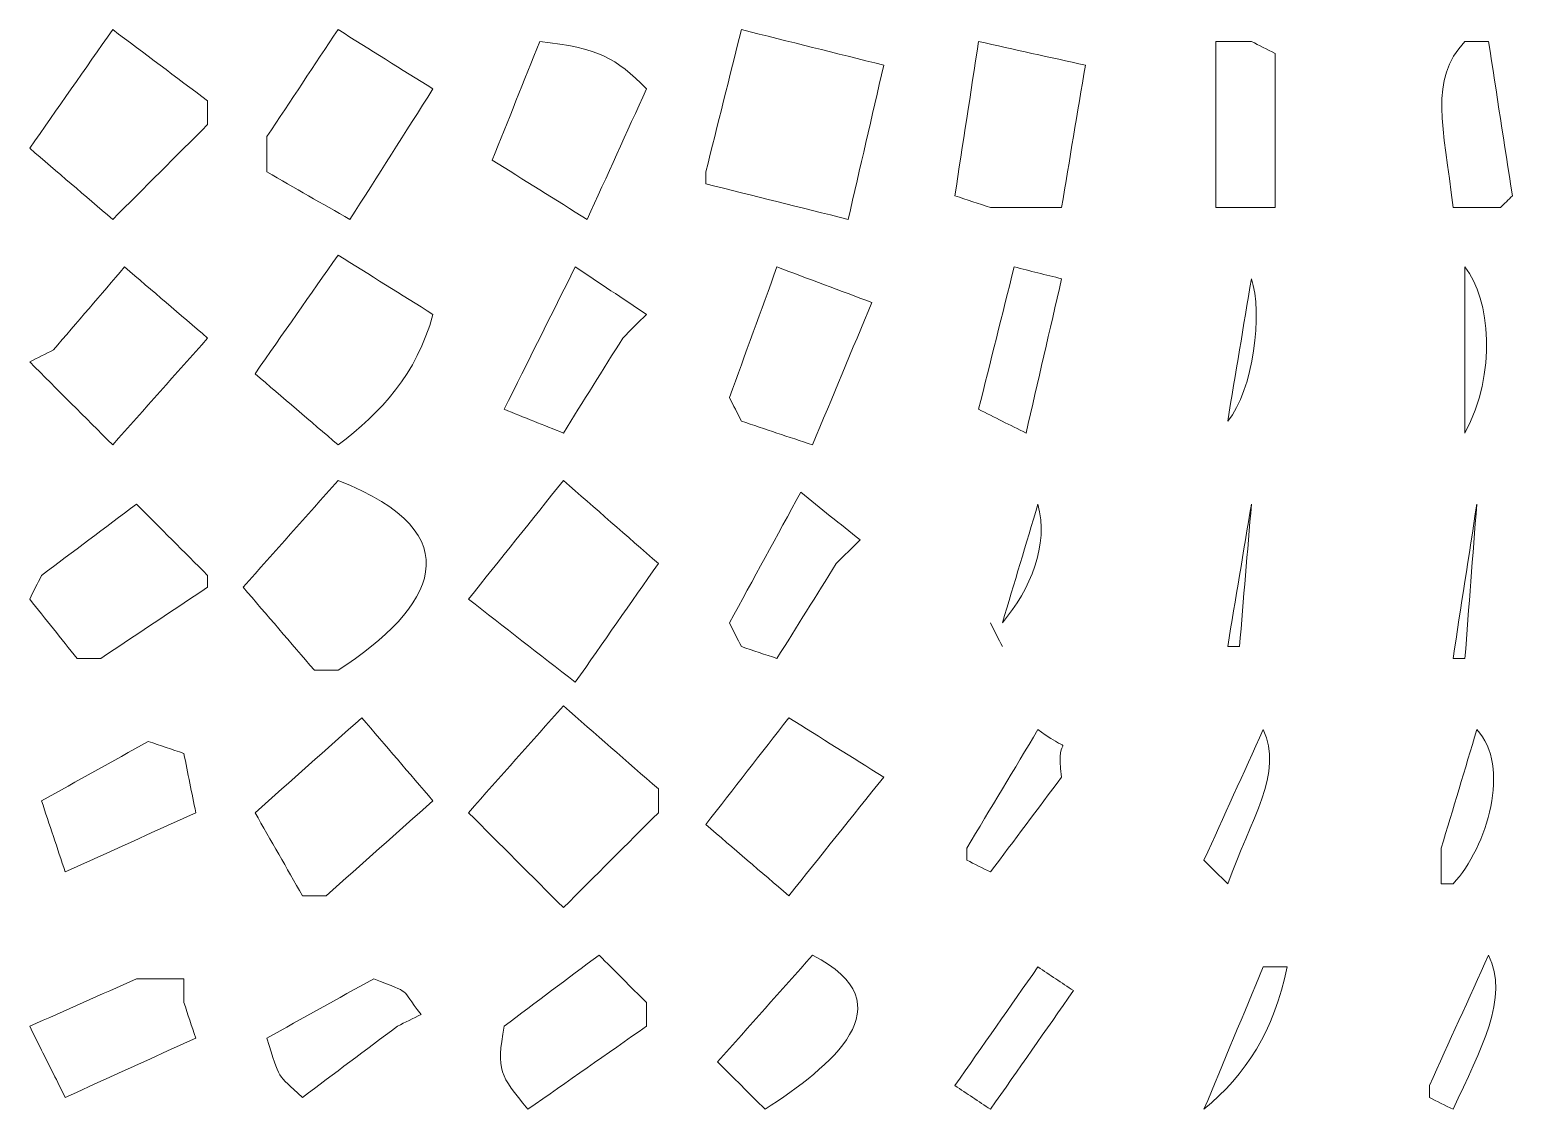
# Model space of a CAD drawing. Extents: x 69 to 542, y -750 to -43.
# Drawn here: x 183.9 to 308.9, y -572.3 to -481.3 of the extents above; entities that cross this region are included whole.
import ezdxf

# ---------------------------------------------------------------- set-up
doc = ezdxf.new("R2010")
doc.units = 0
doc.header["$MEASUREMENT"] = 0
doc.layers.add('Layer 1', color=7, linetype='Continuous', lineweight=0)

msp = doc.modelspace()

# ---------------------------------------------------------------- linework, layer by layer
at = {"layer": 'Layer 1', "color": 240, "lineweight": 18, "true_color": 0xed1c24}
for points, knots in [([(190.94, -481.33), (193.6, -483.33), (196.27, -485.33), (198.94, -487.33), (198.94, -488), (198.94, -488.67), (198.94, -489.33), (196.27, -492), (193.6, -494.67), (190.94, -497.33), (188.6, -495.33), (186.27, -493.33), (183.94, -491.33), (186.27, -488), (188.6, -484.67), (190.94, -481.33)], [0, 0, 0, 0, 1, 1, 1, 2, 2, 2, 3, 3, 3, 4, 4, 4, 5, 5, 5, 5]), ([(190.94, -481.33), (193.6, -483.33), (196.27, -485.33), (198.94, -487.33), (198.94, -488), (198.94, -488.67), (198.94, -489.33), (196.27, -492), (193.6, -494.67), (190.94, -497.33), (188.6, -495.33), (186.27, -493.33), (183.94, -491.33), (186.27, -488), (188.6, -484.67), (190.94, -481.33)], [0, 0, 0, 0, 1, 1, 1, 2, 2, 2, 3, 3, 3, 4, 4, 4, 5, 5, 5, 5]), ([(190.94, -481.33), (193.6, -483.33), (196.27, -485.33), (198.94, -487.33), (198.94, -488), (198.94, -488.67), (198.94, -489.33), (196.27, -492), (193.6, -494.67), (190.94, -497.33), (188.6, -495.33), (186.27, -493.33), (183.94, -491.33), (186.27, -488), (188.6, -484.67), (190.94, -481.33)], [0, 0, 0, 0, 1, 1, 1, 2, 2, 2, 3, 3, 3, 4, 4, 4, 5, 5, 5, 5]), ([(209.94, -481.33), (212.6, -483), (215.27, -484.67), (217.94, -486.33), (215.6, -490), (213.27, -493.67), (210.94, -497.33), (208.6, -496), (206.27, -494.67), (203.94, -493.33), (203.94, -492.33), (203.94, -491.33), (203.94, -490.33), (205.94, -487.33), (207.94, -484.33), (209.94, -481.33)], [0, 0, 0, 0, 1, 1, 1, 2, 2, 2, 3, 3, 3, 4, 4, 4, 5, 5, 5, 5]), ([(209.94, -481.33), (212.6, -483), (215.27, -484.67), (217.94, -486.33), (215.6, -490), (213.27, -493.67), (210.94, -497.33), (208.6, -496), (206.27, -494.67), (203.94, -493.33), (203.94, -492.33), (203.94, -491.33), (203.94, -490.33), (205.94, -487.33), (207.94, -484.33), (209.94, -481.33)], [0, 0, 0, 0, 1, 1, 1, 2, 2, 2, 3, 3, 3, 4, 4, 4, 5, 5, 5, 5]), ([(209.94, -481.33), (212.6, -483), (215.27, -484.67), (217.94, -486.33), (215.6, -490), (213.27, -493.67), (210.94, -497.33), (208.6, -496), (206.27, -494.67), (203.94, -493.33), (203.94, -492.33), (203.94, -491.33), (203.94, -490.33), (205.94, -487.33), (207.94, -484.33), (209.94, -481.33)], [0, 0, 0, 0, 1, 1, 1, 2, 2, 2, 3, 3, 3, 4, 4, 4, 5, 5, 5, 5]), ([(226.94, -482.33), (231.9, -482.89), (233.35, -483.69), (235.94, -486.33), (234.27, -490), (232.6, -493.67), (230.94, -497.33), (228.27, -495.67), (225.6, -494), (222.94, -492.33), (224.27, -489), (225.6, -485.67), (226.94, -482.33)], [0, 0, 0, 0, 1, 1, 1, 2, 2, 2, 3, 3, 3, 4, 4, 4, 4]), ([(226.94, -482.33), (231.9, -482.89), (233.35, -483.69), (235.94, -486.33), (234.27, -490), (232.6, -493.67), (230.94, -497.33), (228.27, -495.67), (225.6, -494), (222.94, -492.33), (224.27, -489), (225.6, -485.67), (226.94, -482.33)], [0, 0, 0, 0, 1, 1, 1, 2, 2, 2, 3, 3, 3, 4, 4, 4, 4]), ([(226.94, -482.33), (231.9, -482.89), (233.35, -483.69), (235.94, -486.33), (234.27, -490), (232.6, -493.67), (230.94, -497.33), (228.27, -495.67), (225.6, -494), (222.94, -492.33), (224.27, -489), (225.6, -485.67), (226.94, -482.33)], [0, 0, 0, 0, 1, 1, 1, 2, 2, 2, 3, 3, 3, 4, 4, 4, 4]), ([(243.94, -481.33), (247.94, -482.33), (251.94, -483.33), (255.94, -484.33), (254.94, -488.67), (253.94, -493), (252.94, -497.33), (248.94, -496.33), (244.94, -495.33), (240.94, -494.33), (240.94, -494), (240.94, -493.67), (240.94, -493.33), (241.94, -489.33), (242.94, -485.33), (243.94, -481.33)], [0, 0, 0, 0, 1, 1, 1, 2, 2, 2, 3, 3, 3, 4, 4, 4, 5, 5, 5, 5]), ([(243.94, -481.33), (247.94, -482.33), (251.94, -483.33), (255.94, -484.33), (254.94, -488.67), (253.94, -493), (252.94, -497.33), (248.94, -496.33), (244.94, -495.33), (240.94, -494.33), (240.94, -494), (240.94, -493.67), (240.94, -493.33), (241.94, -489.33), (242.94, -485.33), (243.94, -481.33)], [0, 0, 0, 0, 1, 1, 1, 2, 2, 2, 3, 3, 3, 4, 4, 4, 5, 5, 5, 5]), ([(243.94, -481.33), (247.94, -482.33), (251.94, -483.33), (255.94, -484.33), (254.94, -488.67), (253.94, -493), (252.94, -497.33), (248.94, -496.33), (244.94, -495.33), (240.94, -494.33), (240.94, -494), (240.94, -493.67), (240.94, -493.33), (241.94, -489.33), (242.94, -485.33), (243.94, -481.33)], [0, 0, 0, 0, 1, 1, 1, 2, 2, 2, 3, 3, 3, 4, 4, 4, 5, 5, 5, 5]), ([(263.94, -482.33), (266.94, -483), (269.94, -483.67), (272.94, -484.33), (272.27, -488.33), (271.6, -492.33), (270.94, -496.33), (268.94, -496.33), (266.94, -496.33), (264.94, -496.33), (263.94, -496), (262.94, -495.67), (261.94, -495.33), (262.6, -491), (263.27, -486.67), (263.94, -482.33)], [0, 0, 0, 0, 1, 1, 1, 2, 2, 2, 3, 3, 3, 4, 4, 4, 5, 5, 5, 5]), ([(263.94, -482.33), (266.94, -483), (269.94, -483.67), (272.94, -484.33), (272.27, -488.33), (271.6, -492.33), (270.94, -496.33), (268.94, -496.33), (266.94, -496.33), (264.94, -496.33), (263.94, -496), (262.94, -495.67), (261.94, -495.33), (262.6, -491), (263.27, -486.67), (263.94, -482.33)], [0, 0, 0, 0, 1, 1, 1, 2, 2, 2, 3, 3, 3, 4, 4, 4, 5, 5, 5, 5]), ([(263.94, -482.33), (266.94, -483), (269.94, -483.67), (272.94, -484.33), (272.27, -488.33), (271.6, -492.33), (270.94, -496.33), (268.94, -496.33), (266.94, -496.33), (264.94, -496.33), (263.94, -496), (262.94, -495.67), (261.94, -495.33), (262.6, -491), (263.27, -486.67), (263.94, -482.33)], [0, 0, 0, 0, 1, 1, 1, 2, 2, 2, 3, 3, 3, 4, 4, 4, 5, 5, 5, 5]), ([(288.94, -496.33), (287.27, -496.33), (285.6, -496.33), (283.94, -496.33), (283.94, -491.67), (283.94, -487), (283.94, -482.33), (284.94, -482.33), (285.94, -482.33), (286.94, -482.33), (287.6, -482.67), (288.27, -483), (288.94, -483.33), (288.94, -487.67), (288.94, -492), (288.94, -496.33)], [0, 0, 0, 0, 1, 1, 1, 2, 2, 2, 3, 3, 3, 4, 4, 4, 5, 5, 5, 5]), ([(288.94, -496.33), (287.27, -496.33), (285.6, -496.33), (283.94, -496.33), (283.94, -491.67), (283.94, -487), (283.94, -482.33), (284.94, -482.33), (285.94, -482.33), (286.94, -482.33), (287.6, -482.67), (288.27, -483), (288.94, -483.33), (288.94, -487.67), (288.94, -492), (288.94, -496.33)], [0, 0, 0, 0, 1, 1, 1, 2, 2, 2, 3, 3, 3, 4, 4, 4, 5, 5, 5, 5]), ([(288.94, -496.33), (287.27, -496.33), (285.6, -496.33), (283.94, -496.33), (283.94, -491.67), (283.94, -487), (283.94, -482.33), (284.94, -482.33), (285.94, -482.33), (286.94, -482.33), (287.6, -482.67), (288.27, -483), (288.94, -483.33), (288.94, -487.67), (288.94, -492), (288.94, -496.33)], [0, 0, 0, 0, 1, 1, 1, 2, 2, 2, 3, 3, 3, 4, 4, 4, 5, 5, 5, 5]), ([(304.94, -482.33), (305.6, -482.33), (306.27, -482.33), (306.94, -482.33), (307.6, -486.67), (308.27, -491), (308.94, -495.33), (308.6, -495.67), (308.27, -496), (307.94, -496.33), (306.6, -496.33), (305.27, -496.33), (303.94, -496.33), (303.14, -489.4), (301.88, -485.57), (304.94, -482.33)], [0, 0, 0, 0, 1, 1, 1, 2, 2, 2, 3, 3, 3, 4, 4, 4, 5, 5, 5, 5]), ([(304.94, -482.33), (305.6, -482.33), (306.27, -482.33), (306.94, -482.33), (307.6, -486.67), (308.27, -491), (308.94, -495.33), (308.6, -495.67), (308.27, -496), (307.94, -496.33), (306.6, -496.33), (305.27, -496.33), (303.94, -496.33), (303.14, -489.4), (301.88, -485.57), (304.94, -482.33)], [0, 0, 0, 0, 1, 1, 1, 2, 2, 2, 3, 3, 3, 4, 4, 4, 5, 5, 5, 5]), ([(304.94, -482.33), (305.6, -482.33), (306.27, -482.33), (306.94, -482.33), (307.6, -486.67), (308.27, -491), (308.94, -495.33), (308.6, -495.67), (308.27, -496), (307.94, -496.33), (306.6, -496.33), (305.27, -496.33), (303.94, -496.33), (303.14, -489.4), (301.88, -485.57), (304.94, -482.33)], [0, 0, 0, 0, 1, 1, 1, 2, 2, 2, 3, 3, 3, 4, 4, 4, 5, 5, 5, 5]), ([(209.94, -500.33), (212.6, -502), (215.27, -503.67), (217.94, -505.33), (216.56, -510.4), (213.56, -513.58), (209.94, -516.33), (207.6, -514.33), (205.27, -512.33), (202.94, -510.33), (205.27, -507), (207.6, -503.67), (209.94, -500.33)], [0, 0, 0, 0, 1, 1, 1, 2, 2, 2, 3, 3, 3, 4, 4, 4, 4]), ([(209.94, -500.33), (212.6, -502), (215.27, -503.67), (217.94, -505.33), (216.56, -510.4), (213.56, -513.58), (209.94, -516.33), (207.6, -514.33), (205.27, -512.33), (202.94, -510.33), (205.27, -507), (207.6, -503.67), (209.94, -500.33)], [0, 0, 0, 0, 1, 1, 1, 2, 2, 2, 3, 3, 3, 4, 4, 4, 4]), ([(209.94, -500.33), (212.6, -502), (215.27, -503.67), (217.94, -505.33), (216.56, -510.4), (213.56, -513.58), (209.94, -516.33), (207.6, -514.33), (205.27, -512.33), (202.94, -510.33), (205.27, -507), (207.6, -503.67), (209.94, -500.33)], [0, 0, 0, 0, 1, 1, 1, 2, 2, 2, 3, 3, 3, 4, 4, 4, 4]), ([(191.94, -501.33), (194.27, -503.33), (196.6, -505.33), (198.94, -507.33), (196.27, -510.33), (193.6, -513.33), (190.94, -516.33), (188.6, -514), (186.27, -511.67), (183.94, -509.33), (184.6, -509), (185.27, -508.67), (185.94, -508.33), (187.94, -506), (189.94, -503.67), (191.94, -501.33)], [0, 0, 0, 0, 1, 1, 1, 2, 2, 2, 3, 3, 3, 4, 4, 4, 5, 5, 5, 5]), ([(191.94, -501.33), (194.27, -503.33), (196.6, -505.33), (198.94, -507.33), (196.27, -510.33), (193.6, -513.33), (190.94, -516.33), (188.6, -514), (186.27, -511.67), (183.94, -509.33), (184.6, -509), (185.27, -508.67), (185.94, -508.33), (187.94, -506), (189.94, -503.67), (191.94, -501.33)], [0, 0, 0, 0, 1, 1, 1, 2, 2, 2, 3, 3, 3, 4, 4, 4, 5, 5, 5, 5]), ([(191.94, -501.33), (194.27, -503.33), (196.6, -505.33), (198.94, -507.33), (196.27, -510.33), (193.6, -513.33), (190.94, -516.33), (188.6, -514), (186.27, -511.67), (183.94, -509.33), (184.6, -509), (185.27, -508.67), (185.94, -508.33), (187.94, -506), (189.94, -503.67), (191.94, -501.33)], [0, 0, 0, 0, 1, 1, 1, 2, 2, 2, 3, 3, 3, 4, 4, 4, 5, 5, 5, 5]), ([(229.94, -501.33), (231.94, -502.67), (233.94, -504), (235.94, -505.33), (235.27, -506), (234.6, -506.67), (233.94, -507.33), (232.27, -510), (230.6, -512.67), (228.94, -515.33), (227.27, -514.67), (225.6, -514), (223.94, -513.33), (225.94, -509.33), (227.94, -505.33), (229.94, -501.33)], [0, 0, 0, 0, 1, 1, 1, 2, 2, 2, 3, 3, 3, 4, 4, 4, 5, 5, 5, 5]), ([(229.94, -501.33), (231.94, -502.67), (233.94, -504), (235.94, -505.33), (235.27, -506), (234.6, -506.67), (233.94, -507.33), (232.27, -510), (230.6, -512.67), (228.94, -515.33), (227.27, -514.67), (225.6, -514), (223.94, -513.33), (225.94, -509.33), (227.94, -505.33), (229.94, -501.33)], [0, 0, 0, 0, 1, 1, 1, 2, 2, 2, 3, 3, 3, 4, 4, 4, 5, 5, 5, 5]), ([(229.94, -501.33), (231.94, -502.67), (233.94, -504), (235.94, -505.33), (235.27, -506), (234.6, -506.67), (233.94, -507.33), (232.27, -510), (230.6, -512.67), (228.94, -515.33), (227.27, -514.67), (225.6, -514), (223.94, -513.33), (225.94, -509.33), (227.94, -505.33), (229.94, -501.33)], [0, 0, 0, 0, 1, 1, 1, 2, 2, 2, 3, 3, 3, 4, 4, 4, 5, 5, 5, 5]), ([(246.94, -501.33), (249.6, -502.33), (252.27, -503.33), (254.94, -504.33), (253.27, -508.33), (251.6, -512.33), (249.94, -516.33), (247.94, -515.67), (245.94, -515), (243.94, -514.33), (243.6, -513.67), (243.27, -513), (242.94, -512.33), (244.27, -508.67), (245.6, -505), (246.94, -501.33)], [0, 0, 0, 0, 1, 1, 1, 2, 2, 2, 3, 3, 3, 4, 4, 4, 5, 5, 5, 5]), ([(246.94, -501.33), (249.6, -502.33), (252.27, -503.33), (254.94, -504.33), (253.27, -508.33), (251.6, -512.33), (249.94, -516.33), (247.94, -515.67), (245.94, -515), (243.94, -514.33), (243.6, -513.67), (243.27, -513), (242.94, -512.33), (244.27, -508.67), (245.6, -505), (246.94, -501.33)], [0, 0, 0, 0, 1, 1, 1, 2, 2, 2, 3, 3, 3, 4, 4, 4, 5, 5, 5, 5]), ([(246.94, -501.33), (249.6, -502.33), (252.27, -503.33), (254.94, -504.33), (253.27, -508.33), (251.6, -512.33), (249.94, -516.33), (247.94, -515.67), (245.94, -515), (243.94, -514.33), (243.6, -513.67), (243.27, -513), (242.94, -512.33), (244.27, -508.67), (245.6, -505), (246.94, -501.33)], [0, 0, 0, 0, 1, 1, 1, 2, 2, 2, 3, 3, 3, 4, 4, 4, 5, 5, 5, 5]), ([(266.94, -501.33), (268.27, -501.67), (269.6, -502), (270.94, -502.33), (269.94, -506.67), (268.94, -511), (267.94, -515.33), (266.6, -514.67), (265.27, -514), (263.94, -513.33), (264.94, -509.33), (265.94, -505.33), (266.94, -501.33)], [0, 0, 0, 0, 1, 1, 1, 2, 2, 2, 3, 3, 3, 4, 4, 4, 4]), ([(266.94, -501.33), (268.27, -501.67), (269.6, -502), (270.94, -502.33), (269.94, -506.67), (268.94, -511), (267.94, -515.33), (266.6, -514.67), (265.27, -514), (263.94, -513.33), (264.94, -509.33), (265.94, -505.33), (266.94, -501.33)], [0, 0, 0, 0, 1, 1, 1, 2, 2, 2, 3, 3, 3, 4, 4, 4, 4]), ([(266.94, -501.33), (268.27, -501.67), (269.6, -502), (270.94, -502.33), (269.94, -506.67), (268.94, -511), (267.94, -515.33), (266.6, -514.67), (265.27, -514), (263.94, -513.33), (264.94, -509.33), (265.94, -505.33), (266.94, -501.33)], [0, 0, 0, 0, 1, 1, 1, 2, 2, 2, 3, 3, 3, 4, 4, 4, 4]), ([(286.94, -502.33), (287.9, -505.16), (287.13, -511.72), (284.94, -514.33), (285.6, -510.33), (286.27, -506.33), (286.94, -502.33)], [0, 0, 0, 0, 1, 1, 1, 2, 2, 2, 2]), ([(286.94, -502.33), (287.9, -505.16), (287.13, -511.72), (284.94, -514.33), (285.6, -510.33), (286.27, -506.33), (286.94, -502.33)], [0, 0, 0, 0, 1, 1, 1, 2, 2, 2, 2]), ([(286.94, -502.33), (287.9, -505.16), (287.13, -511.72), (284.94, -514.33), (285.6, -510.33), (286.27, -506.33), (286.94, -502.33)], [0, 0, 0, 0, 1, 1, 1, 2, 2, 2, 2]), ([(304.94, -501.33), (307.09, -504.06), (307.65, -510.29), (304.94, -515.33), (304.94, -510.67), (304.94, -506), (304.94, -501.33)], [0, 0, 0, 0, 1, 1, 1, 2, 2, 2, 2]), ([(304.94, -501.33), (307.09, -504.06), (307.65, -510.29), (304.94, -515.33), (304.94, -510.67), (304.94, -506), (304.94, -501.33)], [0, 0, 0, 0, 1, 1, 1, 2, 2, 2, 2]), ([(304.94, -501.33), (307.09, -504.06), (307.65, -510.29), (304.94, -515.33), (304.94, -510.67), (304.94, -506), (304.94, -501.33)], [0, 0, 0, 0, 1, 1, 1, 2, 2, 2, 2]), ([(209.94, -519.33), (221.5, -523.84), (218.06, -530.04), (209.94, -535.33), (209.27, -535.33), (208.6, -535.33), (207.94, -535.33), (205.94, -533), (203.94, -530.67), (201.94, -528.33), (204.6, -525.33), (207.27, -522.33), (209.94, -519.33)], [0, 0, 0, 0, 1, 1, 1, 2, 2, 2, 3, 3, 3, 4, 4, 4, 4]), ([(209.94, -519.33), (221.5, -523.84), (218.06, -530.04), (209.94, -535.33), (209.27, -535.33), (208.6, -535.33), (207.94, -535.33), (205.94, -533), (203.94, -530.67), (201.94, -528.33), (204.6, -525.33), (207.27, -522.33), (209.94, -519.33)], [0, 0, 0, 0, 1, 1, 1, 2, 2, 2, 3, 3, 3, 4, 4, 4, 4]), ([(209.94, -519.33), (221.5, -523.84), (218.06, -530.04), (209.94, -535.33), (209.27, -535.33), (208.6, -535.33), (207.94, -535.33), (205.94, -533), (203.94, -530.67), (201.94, -528.33), (204.6, -525.33), (207.27, -522.33), (209.94, -519.33)], [0, 0, 0, 0, 1, 1, 1, 2, 2, 2, 3, 3, 3, 4, 4, 4, 4]), ([(228.94, -519.33), (231.6, -521.67), (234.27, -524), (236.94, -526.33), (234.6, -529.67), (232.27, -533), (229.94, -536.33), (226.94, -534), (223.94, -531.67), (220.94, -529.33), (223.6, -526), (226.27, -522.67), (228.94, -519.33)], [0, 0, 0, 0, 1, 1, 1, 2, 2, 2, 3, 3, 3, 4, 4, 4, 4]), ([(228.94, -519.33), (231.6, -521.67), (234.27, -524), (236.94, -526.33), (234.6, -529.67), (232.27, -533), (229.94, -536.33), (226.94, -534), (223.94, -531.67), (220.94, -529.33), (223.6, -526), (226.27, -522.67), (228.94, -519.33)], [0, 0, 0, 0, 1, 1, 1, 2, 2, 2, 3, 3, 3, 4, 4, 4, 4]), ([(228.94, -519.33), (231.6, -521.67), (234.27, -524), (236.94, -526.33), (234.6, -529.67), (232.27, -533), (229.94, -536.33), (226.94, -534), (223.94, -531.67), (220.94, -529.33), (223.6, -526), (226.27, -522.67), (228.94, -519.33)], [0, 0, 0, 0, 1, 1, 1, 2, 2, 2, 3, 3, 3, 4, 4, 4, 4]), ([(248.94, -520.33), (250.6, -521.67), (252.27, -523), (253.94, -524.33), (253.27, -525), (252.6, -525.67), (251.94, -526.33), (250.27, -529), (248.6, -531.67), (246.94, -534.33), (245.94, -534), (244.94, -533.67), (243.94, -533.33), (243.6, -532.67), (243.27, -532), (242.94, -531.33), (244.94, -527.67), (246.94, -524), (248.94, -520.33)], [0, 0, 0, 0, 1, 1, 1, 2, 2, 2, 3, 3, 3, 4, 4, 4, 5, 5, 5, 6, 6, 6, 6]), ([(248.94, -520.33), (250.6, -521.67), (252.27, -523), (253.94, -524.33), (253.27, -525), (252.6, -525.67), (251.94, -526.33), (250.27, -529), (248.6, -531.67), (246.94, -534.33), (245.94, -534), (244.94, -533.67), (243.94, -533.33), (243.6, -532.67), (243.27, -532), (242.94, -531.33), (244.94, -527.67), (246.94, -524), (248.94, -520.33)], [0, 0, 0, 0, 1, 1, 1, 2, 2, 2, 3, 3, 3, 4, 4, 4, 5, 5, 5, 6, 6, 6, 6]), ([(248.94, -520.33), (250.6, -521.67), (252.27, -523), (253.94, -524.33), (253.27, -525), (252.6, -525.67), (251.94, -526.33), (250.27, -529), (248.6, -531.67), (246.94, -534.33), (245.94, -534), (244.94, -533.67), (243.94, -533.33), (243.6, -532.67), (243.27, -532), (242.94, -531.33), (244.94, -527.67), (246.94, -524), (248.94, -520.33)], [0, 0, 0, 0, 1, 1, 1, 2, 2, 2, 3, 3, 3, 4, 4, 4, 5, 5, 5, 6, 6, 6, 6]), ([(192.94, -521.33), (194.94, -523.33), (196.94, -525.33), (198.94, -527.33), (198.94, -527.67), (198.94, -528), (198.94, -528.33), (195.94, -530.33), (192.94, -532.33), (189.94, -534.33), (189.27, -534.33), (188.6, -534.33), (187.94, -534.33), (186.6, -532.67), (185.27, -531), (183.94, -529.33), (184.27, -528.67), (184.6, -528), (184.94, -527.33), (187.6, -525.33), (190.27, -523.33), (192.94, -521.33)], [0, 0, 0, 0, 1, 1, 1, 2, 2, 2, 3, 3, 3, 4, 4, 4, 5, 5, 5, 6, 6, 6, 7, 7, 7, 7]), ([(192.94, -521.33), (194.94, -523.33), (196.94, -525.33), (198.94, -527.33), (198.94, -527.67), (198.94, -528), (198.94, -528.33), (195.94, -530.33), (192.94, -532.33), (189.94, -534.33), (189.27, -534.33), (188.6, -534.33), (187.94, -534.33), (186.6, -532.67), (185.27, -531), (183.94, -529.33), (184.27, -528.67), (184.6, -528), (184.94, -527.33), (187.6, -525.33), (190.27, -523.33), (192.94, -521.33)], [0, 0, 0, 0, 1, 1, 1, 2, 2, 2, 3, 3, 3, 4, 4, 4, 5, 5, 5, 6, 6, 6, 7, 7, 7, 7]), ([(192.94, -521.33), (194.94, -523.33), (196.94, -525.33), (198.94, -527.33), (198.94, -527.67), (198.94, -528), (198.94, -528.33), (195.94, -530.33), (192.94, -532.33), (189.94, -534.33), (189.27, -534.33), (188.6, -534.33), (187.94, -534.33), (186.6, -532.67), (185.27, -531), (183.94, -529.33), (184.27, -528.67), (184.6, -528), (184.94, -527.33), (187.6, -525.33), (190.27, -523.33), (192.94, -521.33)], [0, 0, 0, 0, 1, 1, 1, 2, 2, 2, 3, 3, 3, 4, 4, 4, 5, 5, 5, 6, 6, 6, 7, 7, 7, 7]), ([(268.94, -521.33), (269.87, -524.8), (268.33, -528.45), (265.94, -531.33), (266.94, -528), (267.94, -524.67), (268.94, -521.33)], [0, 0, 0, 0, 1, 1, 1, 2, 2, 2, 2]), ([(268.94, -521.33), (269.87, -524.8), (268.33, -528.45), (265.94, -531.33), (266.94, -528), (267.94, -524.67), (268.94, -521.33)], [0, 0, 0, 0, 1, 1, 1, 2, 2, 2, 2]), ([(268.94, -521.33), (269.87, -524.8), (268.33, -528.45), (265.94, -531.33), (266.94, -528), (267.94, -524.67), (268.94, -521.33)], [0, 0, 0, 0, 1, 1, 1, 2, 2, 2, 2]), ([(286.94, -521.33), (286.6, -525.33), (286.27, -529.33), (285.94, -533.33), (285.6, -533.33), (285.27, -533.33), (284.94, -533.33), (285.6, -529.33), (286.27, -525.33), (286.94, -521.33)], [0, 0, 0, 0, 1, 1, 1, 2, 2, 2, 3, 3, 3, 3]), ([(286.94, -521.33), (286.6, -525.33), (286.27, -529.33), (285.94, -533.33), (285.6, -533.33), (285.27, -533.33), (284.94, -533.33), (285.6, -529.33), (286.27, -525.33), (286.94, -521.33)], [0, 0, 0, 0, 1, 1, 1, 2, 2, 2, 3, 3, 3, 3]), ([(286.94, -521.33), (286.6, -525.33), (286.27, -529.33), (285.94, -533.33), (285.6, -533.33), (285.27, -533.33), (284.94, -533.33), (285.6, -529.33), (286.27, -525.33), (286.94, -521.33)], [0, 0, 0, 0, 1, 1, 1, 2, 2, 2, 3, 3, 3, 3]), ([(305.94, -521.33), (305.6, -525.67), (305.27, -530), (304.94, -534.33), (304.6, -534.33), (304.27, -534.33), (303.94, -534.33), (304.6, -530), (305.27, -525.67), (305.94, -521.33)], [0, 0, 0, 0, 1, 1, 1, 2, 2, 2, 3, 3, 3, 3]), ([(305.94, -521.33), (305.6, -525.67), (305.27, -530), (304.94, -534.33), (304.6, -534.33), (304.27, -534.33), (303.94, -534.33), (304.6, -530), (305.27, -525.67), (305.94, -521.33)], [0, 0, 0, 0, 1, 1, 1, 2, 2, 2, 3, 3, 3, 3]), ([(305.94, -521.33), (305.6, -525.67), (305.27, -530), (304.94, -534.33), (304.6, -534.33), (304.27, -534.33), (303.94, -534.33), (304.6, -530), (305.27, -525.67), (305.94, -521.33)], [0, 0, 0, 0, 1, 1, 1, 2, 2, 2, 3, 3, 3, 3]), ([(264.94, -531.33), (265.27, -532), (265.6, -532.67), (265.94, -533.33), (265.6, -532.67), (265.27, -532), (264.94, -531.33)], [0, 0, 0, 0, 1, 1, 1, 2, 2, 2, 2]), ([(264.94, -531.33), (265.27, -532), (265.6, -532.67), (265.94, -533.33), (265.6, -532.67), (265.27, -532), (264.94, -531.33)], [0, 0, 0, 0, 1, 1, 1, 2, 2, 2, 2]), ([(264.94, -531.33), (265.27, -532), (265.6, -532.67), (265.94, -533.33), (265.6, -532.67), (265.27, -532), (264.94, -531.33)], [0, 0, 0, 0, 1, 1, 1, 2, 2, 2, 2]), ([(228.94, -538.33), (231.6, -540.67), (234.27, -543), (236.94, -545.33), (236.94, -546), (236.94, -546.67), (236.94, -547.33), (234.27, -550), (231.6, -552.67), (228.94, -555.33), (226.27, -552.67), (223.6, -550), (220.94, -547.33), (223.6, -544.33), (226.27, -541.33), (228.94, -538.33)], [0, 0, 0, 0, 1, 1, 1, 2, 2, 2, 3, 3, 3, 4, 4, 4, 5, 5, 5, 5]), ([(228.94, -538.33), (231.6, -540.67), (234.27, -543), (236.94, -545.33), (236.94, -546), (236.94, -546.67), (236.94, -547.33), (234.27, -550), (231.6, -552.67), (228.94, -555.33), (226.27, -552.67), (223.6, -550), (220.94, -547.33), (223.6, -544.33), (226.27, -541.33), (228.94, -538.33)], [0, 0, 0, 0, 1, 1, 1, 2, 2, 2, 3, 3, 3, 4, 4, 4, 5, 5, 5, 5]), ([(228.94, -538.33), (231.6, -540.67), (234.27, -543), (236.94, -545.33), (236.94, -546), (236.94, -546.67), (236.94, -547.33), (234.27, -550), (231.6, -552.67), (228.94, -555.33), (226.27, -552.67), (223.6, -550), (220.94, -547.33), (223.6, -544.33), (226.27, -541.33), (228.94, -538.33)], [0, 0, 0, 0, 1, 1, 1, 2, 2, 2, 3, 3, 3, 4, 4, 4, 5, 5, 5, 5]), ([(211.94, -539.33), (213.94, -541.67), (215.94, -544), (217.94, -546.33), (214.94, -549), (211.94, -551.67), (208.94, -554.33), (208.27, -554.33), (207.6, -554.33), (206.94, -554.33), (205.6, -552), (204.27, -549.67), (202.94, -547.33), (205.94, -544.67), (208.94, -542), (211.94, -539.33)], [0, 0, 0, 0, 1, 1, 1, 2, 2, 2, 3, 3, 3, 4, 4, 4, 5, 5, 5, 5]), ([(211.94, -539.33), (213.94, -541.67), (215.94, -544), (217.94, -546.33), (214.94, -549), (211.94, -551.67), (208.94, -554.33), (208.27, -554.33), (207.6, -554.33), (206.94, -554.33), (205.6, -552), (204.27, -549.67), (202.94, -547.33), (205.94, -544.67), (208.94, -542), (211.94, -539.33)], [0, 0, 0, 0, 1, 1, 1, 2, 2, 2, 3, 3, 3, 4, 4, 4, 5, 5, 5, 5]), ([(211.94, -539.33), (213.94, -541.67), (215.94, -544), (217.94, -546.33), (214.94, -549), (211.94, -551.67), (208.94, -554.33), (208.27, -554.33), (207.6, -554.33), (206.94, -554.33), (205.6, -552), (204.27, -549.67), (202.94, -547.33), (205.94, -544.67), (208.94, -542), (211.94, -539.33)], [0, 0, 0, 0, 1, 1, 1, 2, 2, 2, 3, 3, 3, 4, 4, 4, 5, 5, 5, 5]), ([(247.94, -539.33), (250.6, -541), (253.27, -542.67), (255.94, -544.33), (253.27, -547.67), (250.6, -551), (247.94, -554.33), (245.6, -552.33), (243.27, -550.33), (240.94, -548.33), (243.27, -545.33), (245.6, -542.33), (247.94, -539.33)], [0, 0, 0, 0, 1, 1, 1, 2, 2, 2, 3, 3, 3, 4, 4, 4, 4]), ([(247.94, -539.33), (250.6, -541), (253.27, -542.67), (255.94, -544.33), (253.27, -547.67), (250.6, -551), (247.94, -554.33), (245.6, -552.33), (243.27, -550.33), (240.94, -548.33), (243.27, -545.33), (245.6, -542.33), (247.94, -539.33)], [0, 0, 0, 0, 1, 1, 1, 2, 2, 2, 3, 3, 3, 4, 4, 4, 4]), ([(247.94, -539.33), (250.6, -541), (253.27, -542.67), (255.94, -544.33), (253.27, -547.67), (250.6, -551), (247.94, -554.33), (245.6, -552.33), (243.27, -550.33), (240.94, -548.33), (243.27, -545.33), (245.6, -542.33), (247.94, -539.33)], [0, 0, 0, 0, 1, 1, 1, 2, 2, 2, 3, 3, 3, 4, 4, 4, 4]), ([(268.94, -540.33), (272.57, -542.95), (270.25, -540.07), (270.94, -544.33), (268.94, -547), (266.94, -549.67), (264.94, -552.33), (264.27, -552), (263.6, -551.67), (262.94, -551.33), (262.94, -551), (262.94, -550.67), (262.94, -550.33), (264.94, -547), (266.94, -543.67), (268.94, -540.33)], [0, 0, 0, 0, 1, 1, 1, 2, 2, 2, 3, 3, 3, 4, 4, 4, 5, 5, 5, 5]), ([(268.94, -540.33), (272.57, -542.95), (270.25, -540.07), (270.94, -544.33), (268.94, -547), (266.94, -549.67), (264.94, -552.33), (264.27, -552), (263.6, -551.67), (262.94, -551.33), (262.94, -551), (262.94, -550.67), (262.94, -550.33), (264.94, -547), (266.94, -543.67), (268.94, -540.33)], [0, 0, 0, 0, 1, 1, 1, 2, 2, 2, 3, 3, 3, 4, 4, 4, 5, 5, 5, 5]), ([(268.94, -540.33), (272.57, -542.95), (270.25, -540.07), (270.94, -544.33), (268.94, -547), (266.94, -549.67), (264.94, -552.33), (264.27, -552), (263.6, -551.67), (262.94, -551.33), (262.94, -551), (262.94, -550.67), (262.94, -550.33), (264.94, -547), (266.94, -543.67), (268.94, -540.33)], [0, 0, 0, 0, 1, 1, 1, 2, 2, 2, 3, 3, 3, 4, 4, 4, 5, 5, 5, 5]), ([(287.94, -540.33), (289.65, -543.95), (286.89, -547.91), (284.94, -553.33), (284.27, -552.67), (283.6, -552), (282.94, -551.33), (284.6, -547.67), (286.27, -544), (287.94, -540.33)], [0, 0, 0, 0, 1, 1, 1, 2, 2, 2, 3, 3, 3, 3]), ([(287.94, -540.33), (289.65, -543.95), (286.89, -547.91), (284.94, -553.33), (284.27, -552.67), (283.6, -552), (282.94, -551.33), (284.6, -547.67), (286.27, -544), (287.94, -540.33)], [0, 0, 0, 0, 1, 1, 1, 2, 2, 2, 3, 3, 3, 3]), ([(287.94, -540.33), (289.65, -543.95), (286.89, -547.91), (284.94, -553.33), (284.27, -552.67), (283.6, -552), (282.94, -551.33), (284.6, -547.67), (286.27, -544), (287.94, -540.33)], [0, 0, 0, 0, 1, 1, 1, 2, 2, 2, 3, 3, 3, 3]), ([(305.94, -540.33), (308.84, -543.37), (306.84, -550.24), (303.94, -553.33), (303.6, -553.33), (303.27, -553.33), (302.94, -553.33), (302.94, -552.33), (302.94, -551.33), (302.94, -550.33), (303.94, -547), (304.94, -543.67), (305.94, -540.33)], [0, 0, 0, 0, 1, 1, 1, 2, 2, 2, 3, 3, 3, 4, 4, 4, 4]), ([(305.94, -540.33), (308.84, -543.37), (306.84, -550.24), (303.94, -553.33), (303.6, -553.33), (303.27, -553.33), (302.94, -553.33), (302.94, -552.33), (302.94, -551.33), (302.94, -550.33), (303.94, -547), (304.94, -543.67), (305.94, -540.33)], [0, 0, 0, 0, 1, 1, 1, 2, 2, 2, 3, 3, 3, 4, 4, 4, 4]), ([(305.94, -540.33), (308.84, -543.37), (306.84, -550.24), (303.94, -553.33), (303.6, -553.33), (303.27, -553.33), (302.94, -553.33), (302.94, -552.33), (302.94, -551.33), (302.94, -550.33), (303.94, -547), (304.94, -543.67), (305.94, -540.33)], [0, 0, 0, 0, 1, 1, 1, 2, 2, 2, 3, 3, 3, 4, 4, 4, 4]), ([(193.94, -541.33), (194.94, -541.67), (195.94, -542), (196.94, -542.33), (197.27, -544), (197.6, -545.67), (197.94, -547.33), (194.27, -549), (190.6, -550.67), (186.94, -552.33), (186.27, -550.33), (185.6, -548.33), (184.94, -546.33), (187.94, -544.67), (190.94, -543), (193.94, -541.33)], [0, 0, 0, 0, 1, 1, 1, 2, 2, 2, 3, 3, 3, 4, 4, 4, 5, 5, 5, 5]), ([(193.94, -541.33), (194.94, -541.67), (195.94, -542), (196.94, -542.33), (197.27, -544), (197.6, -545.67), (197.94, -547.33), (194.27, -549), (190.6, -550.67), (186.94, -552.33), (186.27, -550.33), (185.6, -548.33), (184.94, -546.33), (187.94, -544.67), (190.94, -543), (193.94, -541.33)], [0, 0, 0, 0, 1, 1, 1, 2, 2, 2, 3, 3, 3, 4, 4, 4, 5, 5, 5, 5]), ([(193.94, -541.33), (194.94, -541.67), (195.94, -542), (196.94, -542.33), (197.27, -544), (197.6, -545.67), (197.94, -547.33), (194.27, -549), (190.6, -550.67), (186.94, -552.33), (186.27, -550.33), (185.6, -548.33), (184.94, -546.33), (187.94, -544.67), (190.94, -543), (193.94, -541.33)], [0, 0, 0, 0, 1, 1, 1, 2, 2, 2, 3, 3, 3, 4, 4, 4, 5, 5, 5, 5]), ([(231.94, -559.33), (233.27, -560.67), (234.6, -562), (235.94, -563.33), (235.94, -564), (235.94, -564.67), (235.94, -565.33), (232.6, -567.67), (229.27, -570), (225.94, -572.33), (223.58, -569.4), (223.27, -569.15), (223.94, -565.33), (226.6, -563.33), (229.27, -561.33), (231.94, -559.33)], [0, 0, 0, 0, 1, 1, 1, 2, 2, 2, 3, 3, 3, 4, 4, 4, 5, 5, 5, 5]), ([(231.94, -559.33), (233.27, -560.67), (234.6, -562), (235.94, -563.33), (235.94, -564), (235.94, -564.67), (235.94, -565.33), (232.6, -567.67), (229.27, -570), (225.94, -572.33), (223.58, -569.4), (223.27, -569.15), (223.94, -565.33), (226.6, -563.33), (229.27, -561.33), (231.94, -559.33)], [0, 0, 0, 0, 1, 1, 1, 2, 2, 2, 3, 3, 3, 4, 4, 4, 5, 5, 5, 5]), ([(231.94, -559.33), (233.27, -560.67), (234.6, -562), (235.94, -563.33), (235.94, -564), (235.94, -564.67), (235.94, -565.33), (232.6, -567.67), (229.27, -570), (225.94, -572.33), (223.58, -569.4), (223.27, -569.15), (223.94, -565.33), (226.6, -563.33), (229.27, -561.33), (231.94, -559.33)], [0, 0, 0, 0, 1, 1, 1, 2, 2, 2, 3, 3, 3, 4, 4, 4, 5, 5, 5, 5]), ([(249.94, -559.33), (258.08, -563.5), (251.47, -568.72), (245.94, -572.33), (244.6, -571), (243.27, -569.67), (241.94, -568.33), (244.6, -565.33), (247.27, -562.33), (249.94, -559.33)], [0, 0, 0, 0, 1, 1, 1, 2, 2, 2, 3, 3, 3, 3]), ([(249.94, -559.33), (258.08, -563.5), (251.47, -568.72), (245.94, -572.33), (244.6, -571), (243.27, -569.67), (241.94, -568.33), (244.6, -565.33), (247.27, -562.33), (249.94, -559.33)], [0, 0, 0, 0, 1, 1, 1, 2, 2, 2, 3, 3, 3, 3]), ([(249.94, -559.33), (258.08, -563.5), (251.47, -568.72), (245.94, -572.33), (244.6, -571), (243.27, -569.67), (241.94, -568.33), (244.6, -565.33), (247.27, -562.33), (249.94, -559.33)], [0, 0, 0, 0, 1, 1, 1, 2, 2, 2, 3, 3, 3, 3]), ([(306.94, -559.33), (308.67, -562.91), (306.29, -567.3), (303.94, -572.33), (303.27, -572), (302.6, -571.67), (301.94, -571.33), (301.94, -571), (301.94, -570.67), (301.94, -570.33), (303.6, -566.67), (305.27, -563), (306.94, -559.33)], [0, 0, 0, 0, 1, 1, 1, 2, 2, 2, 3, 3, 3, 4, 4, 4, 4]), ([(306.94, -559.33), (308.67, -562.91), (306.29, -567.3), (303.94, -572.33), (303.27, -572), (302.6, -571.67), (301.94, -571.33), (301.94, -571), (301.94, -570.67), (301.94, -570.33), (303.6, -566.67), (305.27, -563), (306.94, -559.33)], [0, 0, 0, 0, 1, 1, 1, 2, 2, 2, 3, 3, 3, 4, 4, 4, 4]), ([(306.94, -559.33), (308.67, -562.91), (306.29, -567.3), (303.94, -572.33), (303.27, -572), (302.6, -571.67), (301.94, -571.33), (301.94, -571), (301.94, -570.67), (301.94, -570.33), (303.6, -566.67), (305.27, -563), (306.94, -559.33)], [0, 0, 0, 0, 1, 1, 1, 2, 2, 2, 3, 3, 3, 4, 4, 4, 4]), ([(268.94, -560.33), (269.94, -561), (270.94, -561.67), (271.94, -562.33), (269.6, -565.67), (267.27, -569), (264.94, -572.33), (263.94, -571.67), (262.94, -571), (261.94, -570.33), (264.27, -567), (266.6, -563.67), (268.94, -560.33)], [0, 0, 0, 0, 1, 1, 1, 2, 2, 2, 3, 3, 3, 4, 4, 4, 4]), ([(268.94, -560.33), (269.94, -561), (270.94, -561.67), (271.94, -562.33), (269.6, -565.67), (267.27, -569), (264.94, -572.33), (263.94, -571.67), (262.94, -571), (261.94, -570.33), (264.27, -567), (266.6, -563.67), (268.94, -560.33)], [0, 0, 0, 0, 1, 1, 1, 2, 2, 2, 3, 3, 3, 4, 4, 4, 4]), ([(268.94, -560.33), (269.94, -561), (270.94, -561.67), (271.94, -562.33), (269.6, -565.67), (267.27, -569), (264.94, -572.33), (263.94, -571.67), (262.94, -571), (261.94, -570.33), (264.27, -567), (266.6, -563.67), (268.94, -560.33)], [0, 0, 0, 0, 1, 1, 1, 2, 2, 2, 3, 3, 3, 4, 4, 4, 4]), ([(287.94, -560.33), (288.6, -560.33), (289.27, -560.33), (289.94, -560.33), (288.87, -565.73), (286.45, -569.42), (282.94, -572.33), (284.6, -568.33), (286.27, -564.33), (287.94, -560.33)], [0, 0, 0, 0, 1, 1, 1, 2, 2, 2, 3, 3, 3, 3]), ([(287.94, -560.33), (288.6, -560.33), (289.27, -560.33), (289.94, -560.33), (288.87, -565.73), (286.45, -569.42), (282.94, -572.33), (284.6, -568.33), (286.27, -564.33), (287.94, -560.33)], [0, 0, 0, 0, 1, 1, 1, 2, 2, 2, 3, 3, 3, 3]), ([(287.94, -560.33), (288.6, -560.33), (289.27, -560.33), (289.94, -560.33), (288.87, -565.73), (286.45, -569.42), (282.94, -572.33), (284.6, -568.33), (286.27, -564.33), (287.94, -560.33)], [0, 0, 0, 0, 1, 1, 1, 2, 2, 2, 3, 3, 3, 3]), ([(192.94, -561.33), (194.27, -561.33), (195.6, -561.33), (196.94, -561.33), (196.94, -562), (196.94, -562.67), (196.94, -563.33), (197.27, -564.33), (197.6, -565.33), (197.94, -566.33), (194.27, -568), (190.6, -569.67), (186.94, -571.33), (186.6, -570.67), (186.27, -570), (185.94, -569.33), (185.27, -568), (184.6, -566.67), (183.94, -565.33), (186.94, -564), (189.94, -562.67), (192.94, -561.33)], [0, 0, 0, 0, 1, 1, 1, 2, 2, 2, 3, 3, 3, 4, 4, 4, 5, 5, 5, 6, 6, 6, 7, 7, 7, 7]), ([(192.94, -561.33), (194.27, -561.33), (195.6, -561.33), (196.94, -561.33), (196.94, -562), (196.94, -562.67), (196.94, -563.33), (197.27, -564.33), (197.6, -565.33), (197.94, -566.33), (194.27, -568), (190.6, -569.67), (186.94, -571.33), (186.6, -570.67), (186.27, -570), (185.94, -569.33), (185.27, -568), (184.6, -566.67), (183.94, -565.33), (186.94, -564), (189.94, -562.67), (192.94, -561.33)], [0, 0, 0, 0, 1, 1, 1, 2, 2, 2, 3, 3, 3, 4, 4, 4, 5, 5, 5, 6, 6, 6, 7, 7, 7, 7]), ([(192.94, -561.33), (194.27, -561.33), (195.6, -561.33), (196.94, -561.33), (196.94, -562), (196.94, -562.67), (196.94, -563.33), (197.27, -564.33), (197.6, -565.33), (197.94, -566.33), (194.27, -568), (190.6, -569.67), (186.94, -571.33), (186.6, -570.67), (186.27, -570), (185.94, -569.33), (185.27, -568), (184.6, -566.67), (183.94, -565.33), (186.94, -564), (189.94, -562.67), (192.94, -561.33)], [0, 0, 0, 0, 1, 1, 1, 2, 2, 2, 3, 3, 3, 4, 4, 4, 5, 5, 5, 6, 6, 6, 7, 7, 7, 7]), ([(212.94, -561.33), (216.34, -562.68), (215.01, -561.94), (216.94, -564.33), (216.27, -564.67), (215.6, -565), (214.94, -565.33), (212.27, -567.33), (209.6, -569.33), (206.94, -571.33), (204.72, -569.27), (205.05, -569.95), (203.94, -566.33), (206.94, -564.67), (209.94, -563), (212.94, -561.33)], [0, 0, 0, 0, 1, 1, 1, 2, 2, 2, 3, 3, 3, 4, 4, 4, 5, 5, 5, 5]), ([(212.94, -561.33), (216.34, -562.68), (215.01, -561.94), (216.94, -564.33), (216.27, -564.67), (215.6, -565), (214.94, -565.33), (212.27, -567.33), (209.6, -569.33), (206.94, -571.33), (204.72, -569.27), (205.05, -569.95), (203.94, -566.33), (206.94, -564.67), (209.94, -563), (212.94, -561.33)], [0, 0, 0, 0, 1, 1, 1, 2, 2, 2, 3, 3, 3, 4, 4, 4, 5, 5, 5, 5]), ([(212.94, -561.33), (216.34, -562.68), (215.01, -561.94), (216.94, -564.33), (216.27, -564.67), (215.6, -565), (214.94, -565.33), (212.27, -567.33), (209.6, -569.33), (206.94, -571.33), (204.72, -569.27), (205.05, -569.95), (203.94, -566.33), (206.94, -564.67), (209.94, -563), (212.94, -561.33)], [0, 0, 0, 0, 1, 1, 1, 2, 2, 2, 3, 3, 3, 4, 4, 4, 5, 5, 5, 5])]:
    msp.add_open_spline(points, degree=3, knots=knots, dxfattribs=at)

doc.saveas('drawing.dxf')
